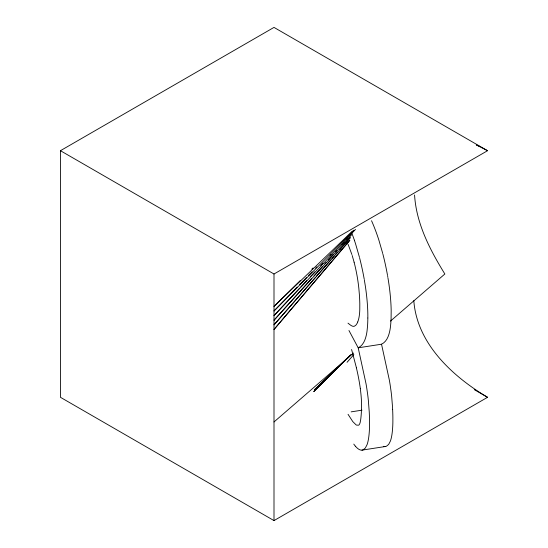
<?xml version="1.0" encoding="UTF-8"?>
<svg xmlns="http://www.w3.org/2000/svg" width="548" height="548" viewBox="0 0 548 548"><rect width="100%" height="100%" fill="white"/><g stroke="black" fill="none" stroke-linecap="round" stroke-linejoin="round"><path stroke-width="0.82" d="M367.852 317.491L367.838 314.607A51.841 10.953 81.2 0 0 367.681 309.271L367.612 307.942A53.608 11.33 81.2 0 0 366.448 294.365A53.067 11.213 81.2 0 0 365.4 286.474L364.324 279.843M367.845 317.833L367.845 318.176M367.838 318.518L367.756 321.834A67.555 14.275 81.2 0 1 367.496 326.519L367.05 330.903A58.396 12.344 81.2 0 1 366.249 335.458C365.126 340.329 362.995 345.548 358.193 347.822L366.043 383.84A67.548 14.275 81.2 0 1 366.852 388.758L367.694 394.683A46.82 9.898 81.2 0 1 368.338 400.218L369.236 411.863A74.521 15.748 81.2 0 1 369.537 420.994L369.537 425.591A59.129 12.494 81.2 0 1 369.188 433.078A61.095 12.912 81.2 0 1 368.133 440.784L367.955 441.578A61.143 12.919 81.2 0 1 367.03 444.743L365.331 448.024L363.057 449.874A88.81 18.769 81.2 0 1 355.419 446.195M413.802 300.633C416.953 343.754 452.573 376.408 487.562 397.3L274 520.6L60.438 397.3L60.438 150.7L274 27.4L487.562 150.7L274 274L60.438 150.7M357.728 322.039L357.597 322.361A57.711 12.193 81.2 0 1 357.043 323.491L356.186 324.772A86.317 18.242 81.2 0 1 355.481 325.526C353.152 328.06 349.891 324.512 347.994 323.149M349.364 240.771L274 329.485L349.912 240.23M315.031 277.829L274 324.861L350.569 237.551M316.155 276.541L330.766 259.793M331.896 258.505L334.143 255.93M335.828 253.998L337.513 252.066M339.76 249.484L349.877 237.894M347.055 362.303L353.844 354.618M311.696 278.35L274 320.238L351.645 234.756M313.977 275.815L322.546 266.294M324.827 263.752L325.971 262.485M328.252 259.944L333.396 254.238M335.677 251.696L336.821 250.429M341.959 244.716L344.247 242.175M346.528 239.64L347.672 238.366M299.667 288.084L274 315.614L355.529 229.393M300.838 286.83L306.668 280.576M310.168 276.822L314.84 271.815M320.676 265.561L323.005 263.054M330.006 255.546L331.177 254.299M297.201 287.097L274 310.99L353.981 230.167M299.585 284.645L306.722 277.295M308.503 275.452L312.072 271.781M315.648 268.102L316.833 266.876M350.446 355.083L313.73 391.649L348.295 357.269M300.229 280.569L274 306.366L352.446 231.064M311.819 269.178L313.038 267.972M346.987 358.371L314.415 389.868L351.028 354.57M274 421.96L353.604 353.022M390.491 321.08L444.853 274C430.043 249.963 416.281 223.694 414.569 194.972M348.953 330.506L358.193 347.822L381.531 344.213C386.333 341.938 388.464 336.725 389.587 331.848A58.472 12.357 81.2 0 0 390.56 325.889L390.834 322.902A67.555 14.275 81.2 0 0 391.094 318.224L391.176 310.997A51.841 10.953 81.2 0 0 391.019 305.661L390.95 304.332A53.608 11.33 81.2 0 0 389.786 290.755A53.067 11.213 81.2 0 0 388.738 282.864L387.977 278.035M351.158 411.856L361.995 410.178M361.968 450.134L385.306 446.524M479.849 146.528L476.281 144.884L487.562 150.7M474.26 389.621L487.562 397.3M348.049 414.315L352.802 421.618L356.015 424.796A57.287 12.104 81.2 0 0 356.714 425.125L358.68 425.166A23.763 5.021 81.2 0 0 359.317 424.495L359.783 423.604A24.167 5.103 81.2 0 0 360.173 422.426L360.742 419.289A60.944 12.878 81.2 0 0 361.029 416.603L361.125 415.59A82.399 17.413 81.2 0 0 361.351 412.336L361.509 402.157A30.524 6.453 81.2 0 0 361.338 398.834L361.18 396.738A36.709 7.761 81.2 0 0 360.289 388.518M354.378 240.223L355.015 242.141A90.228 19.07 81.2 0 1 355.494 243.593L359.399 257.108M351.891 254.546L348.562 245.538A77.11 16.296 81.2 0 0 347.939 244.1M352.179 255.471L354.104 262.191M351.597 349.501L356.412 367.77M382.744 253.498L378.832 239.983A90.228 19.07 81.2 0 0 378.36 238.531L377.716 236.613A103.003 21.769 81.2 0 0 374.387 227.543L373.914 226.351A124.101 26.229 81.2 0 0 371.53 220.721M382.922 254.204L383.1 254.909A70.199 14.837 81.2 0 1 387.011 272.603L387.539 275.514M359.584 257.813L359.762 258.519A69.671 14.721 81.2 0 1 363.913 277.487L364.201 279.124M381.531 344.213L389.381 380.23A67.548 14.275 81.2 0 1 390.19 385.148L391.032 391.073A46.82 9.898 81.2 0 1 391.683 396.608L392.464 406.274A70.295 14.858 81.2 0 1 392.635 409.466M387.669 276.233L387.854 277.315M274 274L274 520.6M357.721 321.875A46.101 9.741 81.2 0 0 359.563 313.49A38.196 8.069 81.2 0 0 359.783 309.435L359.803 303.873A53.855 11.385 81.2 0 0 359.42 295.112L358.872 288.686A39.155 8.275 81.2 0 0 358.598 286.214A38.538 8.145 81.2 0 0 356.954 275.151A41.134 8.693 81.2 0 0 354.097 262.211M356.385 367.859A47.909 10.124 81.2 0 1 360.324 388.525M392.635 409.466A74.521 15.748 81.2 0 1 392.875 417.384L392.875 421.981A59.129 12.494 81.2 0 1 392.526 429.461A61.095 12.912 81.2 0 1 391.471 437.174L391.293 437.968A61.143 12.919 81.2 0 1 390.368 441.133L388.669 444.414L386.395 446.264A88.81 18.769 81.2 0 1 383.573 446.319M355.419 446.236A85.961 18.166 81.2 0 1 353.789 444.106M351.515 232.345A101.907 21.536 81.2 0 1 354.378 240.216"/></g></svg>
